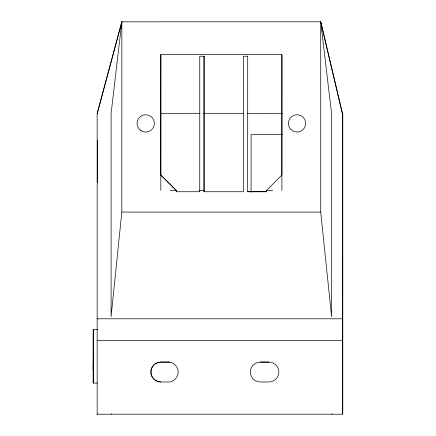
<?xml version="1.0" encoding="UTF-8"?>
<svg xmlns="http://www.w3.org/2000/svg" width="436" height="436" viewBox="0 0 436 436"><rect width="100%" height="100%" fill="white"/><g stroke="black" fill="none" stroke-linecap="round" stroke-linejoin="round"><path stroke-width="0.65" d="M93.217 359.139L93.217 329.474L97.577 329.447M93.239 357.656L93.228 370.071L93.222 366.916M97.359 143.864L97.435 140.37L97.441 141.989M97.359 148.038L97.43 141.057M97.43 148.038L97.43 145.847M160.835 175.01L176.258 190.428L160.813 175.032L160.84 54.663L160.813 190.45M204.053 191.736L204.07 56.217L204.053 191.736L243.37 191.736L243.386 56.217L247.708 56.228L247.692 191.736L266.483 191.731L247.692 191.731M266.461 191.753L266.483 190.428L272.576 190.45M160.813 54.685L281.907 54.663L281.907 175.01L266.461 190.45M342.429 251.91L342.44 242.285L342.571 302.813L342.543 248.782M342.511 289.842L342.483 302.813L342.522 255.267L342.691 293.199M342.462 248.782L342.636 242.285L342.462 246.095M342.685 302.813L342.609 293.199M342.571 251.91L342.631 246.095M342.658 244.029L342.658 251.91L342.642 242.727M97.359 141.057L97.386 140.425M97.364 140.904L97.364 182.439M342.434 244.029L342.609 242.285M342.565 301.074L342.478 296.327L342.483 302.813M342.685 255.251L342.685 289.842L342.522 242.285L342.609 242.727M97.555 383.07L93.228 383.07L93.249 329.447M97.364 140.425L97.392 140.904M97.174 113.692L121.851 21.8L121.829 212.07L111.087 316.716L111.087 113.703L121.851 21.8L97.146 113.703L97.168 414.2L342.429 414.2L342.794 413.813L342.794 113.306L342.413 113.703L342.429 414.2M121.693 23.152L121.851 21.8M97.201 113.671L97.517 113.306M97.168 414.2L97.539 413.808M111.115 414.189L111.458 413.824M331.627 414.189L331.976 413.824M176.258 190.428L176.258 191.726M281.907 54.663L281.879 190.45M121.829 21.822L320.749 21.8L342.473 113.66M169.473 362.098L169.49 362.087A10.044 10.044 0 0 1 169.473 381.985L160.83 381.985A9.946 9.946 0 0 1 150.883 372.039A9.946 9.946 0 0 1 160.83 362.098L169.49 362.087L160.83 362.098A9.946 9.946 0 0 0 150.894 372.033A9.946 9.946 0 0 0 160.84 381.974L160.84 381.974M260.276 362.093L268.936 362.087A9.946 9.946 0 0 1 278.871 372.039A9.946 9.946 0 0 1 268.925 381.985L260.276 381.985A9.946 9.946 0 0 1 250.329 372.039A9.946 9.946 0 0 1 260.276 362.093L268.925 362.093M176.231 191.747L199.753 191.726L199.748 56.217L204.07 56.217M160.459 113.316L200.108 113.306M203.508 113.306L243.593 113.306M247.577 113.316L282.321 113.306M282.501 134.495L251.082 134.506L251.082 192.172M170.116 190.45L176.231 190.45M204.053 190.434L199.726 190.439L199.726 191.731M121.829 212.07L320.722 212.07L331.605 316.716L331.605 113.703L320.722 21.822L320.722 212.07M97.146 318.792L342.413 318.792M97.163 340.554L342.429 340.554M320.749 21.8L342.413 113.703M93.228 383.07L93.222 363.379M342.44 242.285L342.44 242.727M97.435 182.144L97.435 182.439M342.674 299.014L342.68 301.074M342.533 293.199L342.592 296.327M342.478 301.074L342.538 302.371M97.37 141.989L97.43 176.03M97.359 176.03L97.364 182.144M93.217 360.594L93.206 366.038M290.926 129.525A8.649 8.649 0 0 0 305.396 125.65A8.649 8.649 0 0 0 294.801 115.055A8.649 8.649 0 0 0 290.926 129.525M140.899 130.598A8.649 8.649 0 0 0 154.333 123.982A8.649 8.649 0 0 0 141.885 115.654A8.649 8.649 0 0 0 140.899 130.598"/></g></svg>
